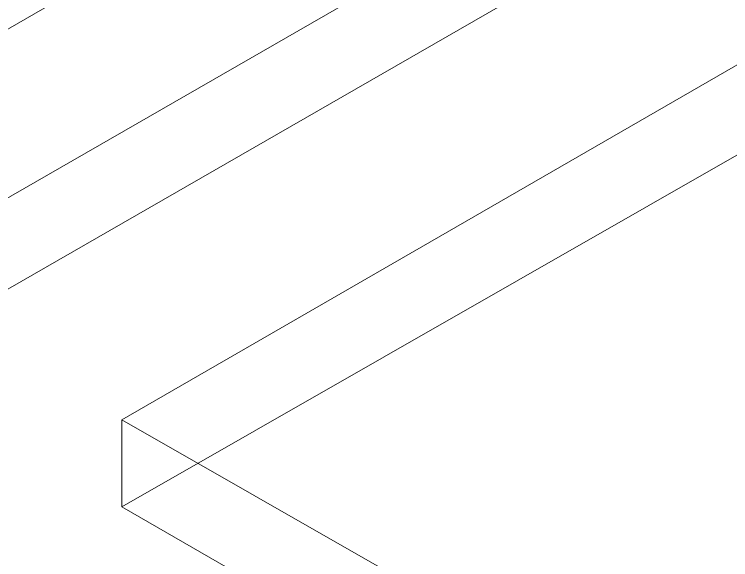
# Model space of a CAD drawing. Header units: millimetres. Extents: x 251 to 1800, y 172 to 1116.
# Drawn here: x 1652.5 to 1700.18, y 378.67 to 414.95 of the extents above; entities that cross this region are included whole.
import ezdxf

# ---------------------------------------------------------------- set-up
doc = ezdxf.new("R2010")
doc.units = ezdxf.units.MM

msp = doc.modelspace()

# ---------------------------------------------------------------- linework, layer by layer
at = {"color": 8, "lineweight": 0, "true_color": 0x808080}
for points in [[(1672.320372, 425.667029), (1477.776092, 313.392855)], [(1672.320372, 425.667029), (1477.776092, 313.392855)], [(1492.543934, 311.023388), (1687.363734, 423.049594)], [(1492.543934, 311.023388), (1687.363734, 423.049594)], [(1712.188036, 418.283108), (1659.646477, 387.975969)], [(1712.188036, 418.283108), (1712.188036, 412.22168), (1659.646477, 382.190061)], [(1492.543934, 304.96196), (1687.363734, 416.988166)], [(1492.543934, 304.96196), (1687.363734, 416.988166)], [(1712.188036, 412.22168), (1659.646477, 382.190061)], [(1659.646477, 387.975969), (1659.646477, 382.190061)], [(1659.646477, 387.975969), (1712.188036, 357.944349)], [(1659.646477, 387.975969), (1659.646477, 382.190061), (1712.188036, 351.882922)], [(1659.646477, 382.190061), (1712.188036, 351.882922)]]:
    msp.add_lwpolyline(points, dxfattribs=at)
msp.add_lwpolyline([(1712.188036, 418.283108), (1659.646477, 387.975969), (1712.188036, 357.944349), (1764.454074, 387.975969)], close=True, dxfattribs=at)

doc.saveas('drawing.dxf')
